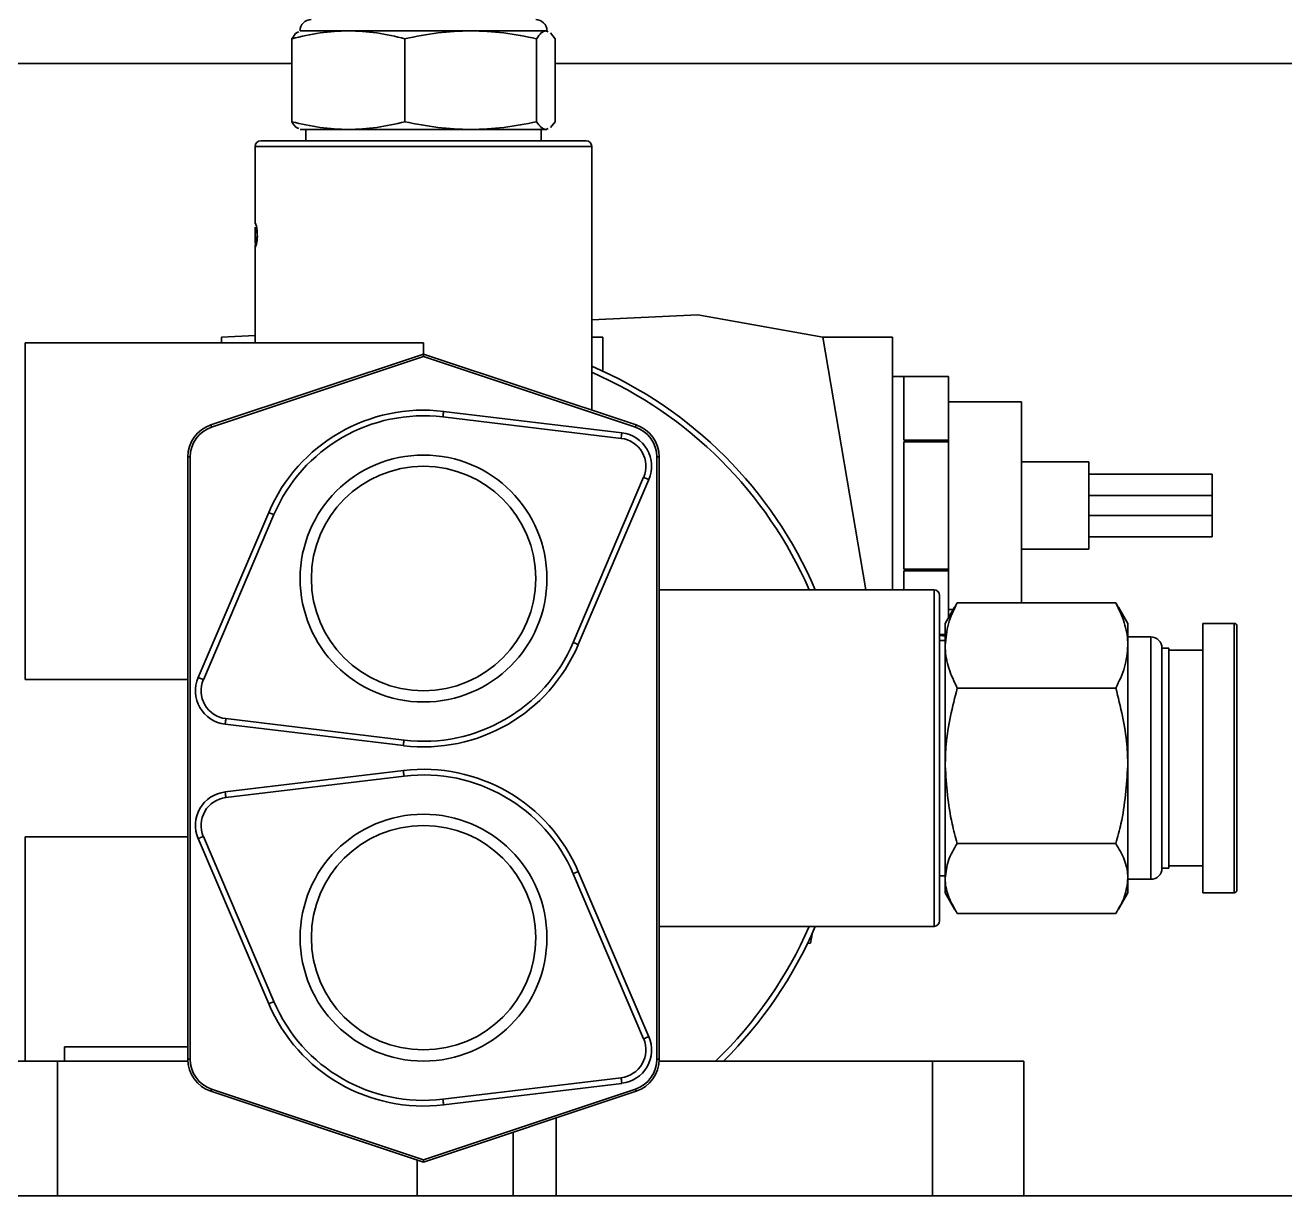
# Model space of a CAD drawing. Header units: millimetres. Extents: x -1052 to 3351, y 0 to 2015.
# Drawn here: x -352.872 to -351.211, y 1693.269 to 1694.812 of the extents above; entities that cross this region are included whole.
import ezdxf

# ---------------------------------------------------------------- set-up
doc = ezdxf.new("R2010")
doc.units = ezdxf.units.MM

msp = doc.modelspace()

# ---------------------------------------------------------------- linework, layer by layer
at = {"color": 7, "linetype": 'Continuous', "lineweight": 35}
for p, q in [((-352.5205, 1694.7944), (-352.5205, 1694.6851)), ((-352.5205, 1694.7944), (-352.5205, 1694.6851)), ((-352.4459, 1694.8049), (-352.5097, 1694.8049)), ((-352.4459, 1694.8049), (-352.5097, 1694.8049)), ((-352.2846, 1694.8049), (-352.4459, 1694.8049)), ((-352.2846, 1694.8049), (-352.4459, 1694.8049)), ((-352.3714, 1694.7944), (-352.3714, 1694.6851)), ((-352.3714, 1694.7944), (-352.3714, 1694.6851)), ((-352.1856, 1694.8049), (-352.2846, 1694.8049)), ((-352.1856, 1694.8049), (-352.2846, 1694.8049)), ((-352.1978, 1694.7944), (-352.1978, 1694.6851)), ((-352.1978, 1694.7944), (-352.1978, 1694.6851)), ((-352.1842, 1694.8049), (-352.1856, 1694.8049)), ((-352.1856, 1694.8049), (-352.1828, 1694.8036)), ((-352.1842, 1694.8049), (-352.1856, 1694.8049)), ((-352.1856, 1694.8049), (-352.1828, 1694.8036)), ((-352.1795, 1694.8021), (-352.1734, 1694.7944)), ((-352.1795, 1694.8021), (-352.1734, 1694.7944)), ((-352.1734, 1694.7944), (-352.1734, 1694.6851)), ((-352.1734, 1694.7944), (-352.1734, 1694.6851)), ((-352.5205, 1694.7617), (-354.4612, 1694.7617)), ((-352.5205, 1694.7617), (-354.4612, 1694.7617)), ((-349.7278, 1694.7617), (-352.1734, 1694.7617)), ((-349.7278, 1694.7617), (-352.1734, 1694.7617)), ((-352.4459, 1694.6747), (-352.5097, 1694.6747)), ((-352.4459, 1694.6747), (-352.5097, 1694.6747)), ((-352.5019, 1694.6747), (-352.5019, 1694.6599)), ((-352.5019, 1694.6747), (-352.5019, 1694.6599)), ((-352.2846, 1694.6747), (-352.4459, 1694.6747)), ((-352.2846, 1694.6747), (-352.4459, 1694.6747)), ((-352.1856, 1694.6747), (-352.2846, 1694.6747)), ((-352.1856, 1694.6747), (-352.2846, 1694.6747)), ((-352.192, 1694.6599), (-352.192, 1694.6747)), ((-352.192, 1694.6599), (-352.192, 1694.6747)), ((-352.1828, 1694.676), (-352.1856, 1694.6747)), ((-352.1828, 1694.676), (-352.1856, 1694.6747)), ((-352.1842, 1694.6747), (-352.1856, 1694.6747)), ((-352.1842, 1694.6747), (-352.1856, 1694.6747)), ((-352.1734, 1694.6851), (-352.1795, 1694.6775)), ((-352.1734, 1694.6851), (-352.1795, 1694.6775)), ((-352.5614, 1694.6599), (-352.1325, 1694.6599)), ((-352.5614, 1694.6599), (-352.1325, 1694.6599)), ((-352.5688, 1694.6525), (-352.5688, 1694.5505)), ((-352.1251, 1694.6525), (-352.5688, 1694.6525)), ((-352.5688, 1694.6525), (-352.5688, 1694.5505)), ((-352.1251, 1694.6525), (-352.5688, 1694.6525)), ((-352.1251, 1694.3049), (-352.1251, 1694.6525)), ((-352.1251, 1694.3049), (-352.1251, 1694.6525)), ((-352.5668, 1694.5451), (-352.5698, 1694.5451)), ((-352.5668, 1694.5451), (-352.5698, 1694.5451)), ((-352.5688, 1694.5442), (-352.5688, 1694.5267)), ((-352.5688, 1694.5442), (-352.5688, 1694.5267)), ((-352.5698, 1694.5257), (-352.5668, 1694.5257)), ((-352.5698, 1694.5257), (-352.5668, 1694.5257)), ((-352.5688, 1694.5203), (-352.5688, 1694.3937)), ((-352.5688, 1694.5203), (-352.5688, 1694.3937)), ((-352.1251, 1694.4241), (-351.9853, 1694.4306)), ((-352.1251, 1694.4241), (-351.9853, 1694.4306)), ((-351.9853, 1694.4306), (-351.8203, 1694.4011)), ((-351.9853, 1694.4306), (-351.8203, 1694.4011)), ((-352.3469, 1694.3937), (-352.8721, 1694.3937)), ((-352.8721, 1694.3937), (-352.8721, 1693.9499)), ((-352.3469, 1694.3937), (-352.8721, 1694.3937)), ((-352.8721, 1694.3937), (-352.8721, 1693.9499)), ((-352.6132, 1694.4011), (-352.5688, 1694.4031)), ((-352.6132, 1694.4011), (-352.5688, 1694.4031)), ((-352.6132, 1694.3937), (-352.6132, 1694.4011)), ((-352.6132, 1694.3937), (-352.6132, 1694.4011)), ((-352.3469, 1694.3789), (-352.3469, 1694.3937)), ((-352.3469, 1694.3789), (-352.3469, 1694.3937)), ((-352.1251, 1694.4011), (-352.1103, 1694.4011)), ((-352.1251, 1694.4011), (-352.1103, 1694.4011)), ((-352.1103, 1694.4011), (-352.1103, 1694.3562)), ((-352.1103, 1694.4011), (-352.1103, 1694.3562)), ((-351.7287, 1694.4011), (-351.8203, 1694.4011)), ((-351.8203, 1694.4011), (-351.764, 1694.0682)), ((-351.7287, 1694.4011), (-351.8203, 1694.4011)), ((-351.8203, 1694.4011), (-351.764, 1694.0682)), ((-351.7287, 1694.4011), (-351.7287, 1694.0682)), ((-351.7287, 1694.4011), (-351.7287, 1694.0682)), ((-352.6272, 1694.2854), (-352.3469, 1694.3789)), ((-352.6272, 1694.2854), (-352.3469, 1694.3789)), ((-352.3469, 1694.3758), (-352.6263, 1694.2826)), ((-352.3469, 1694.3758), (-352.6263, 1694.2826)), ((-352.3469, 1694.3758), (-352.3469, 1694.3789)), ((-352.3469, 1694.3789), (-352.0667, 1694.2854)), ((-352.3469, 1694.3758), (-352.3469, 1694.3789)), ((-352.3469, 1694.3789), (-352.0667, 1694.2854)), ((-352.0676, 1694.2826), (-352.3469, 1694.3758)), ((-352.0676, 1694.2826), (-352.3469, 1694.3758)), ((-351.6547, 1694.3493), (-351.7287, 1694.3493)), ((-351.6547, 1694.3493), (-351.7287, 1694.3493)), ((-351.6547, 1694.3493), (-351.7139, 1694.3493)), ((-351.7139, 1694.3493), (-351.7139, 1694.2653)), ((-351.6547, 1694.3493), (-351.7139, 1694.3493)), ((-351.7139, 1694.3493), (-351.7139, 1694.2653)), ((-351.6547, 1694.3493), (-351.6547, 1694.2653)), ((-351.6547, 1694.3493), (-351.6547, 1694.2653)), ((-351.5585, 1694.316), (-351.6547, 1694.316)), ((-351.5585, 1694.316), (-351.6547, 1694.316)), ((-351.5585, 1694.316), (-351.5585, 1694.051)), ((-351.5585, 1694.316), (-351.5585, 1694.051)), ((-352.0863, 1694.2677), (-352.3213, 1694.296)), ((-352.0863, 1694.2677), (-352.3213, 1694.296)), ((-352.3204, 1694.3033), (-352.0854, 1694.275)), ((-352.3204, 1694.3033), (-352.0854, 1694.275)), ((-351.7139, 1694.2653), (-351.6547, 1694.2653)), ((-351.7139, 1694.2653), (-351.6547, 1694.2653)), ((-351.6547, 1694.2632), (-351.7139, 1694.2632)), ((-351.7139, 1694.2632), (-351.7139, 1694.0952)), ((-351.6547, 1694.2632), (-351.7139, 1694.2632)), ((-351.7139, 1694.2632), (-351.7139, 1694.0952)), ((-351.6547, 1694.2653), (-351.6547, 1694.2632)), ((-351.6547, 1694.2653), (-351.6547, 1694.2632)), ((-351.6547, 1694.2632), (-351.6547, 1694.0952)), ((-351.6547, 1694.2632), (-351.6547, 1694.0952)), ((-352.6576, 1694.2433), (-352.6546, 1694.2433)), ((-352.6576, 1693.4494), (-352.6576, 1694.2433)), ((-352.6576, 1694.2433), (-352.6546, 1694.2433)), ((-352.6576, 1693.4494), (-352.6576, 1694.2433)), ((-352.6546, 1694.2433), (-352.6546, 1693.4494)), ((-352.6546, 1694.2433), (-352.6546, 1693.4494)), ((-352.0393, 1693.4494), (-352.0393, 1694.2433)), ((-352.0393, 1694.2433), (-352.0363, 1694.2433)), ((-352.0393, 1693.4494), (-352.0393, 1694.2433)), ((-352.0393, 1694.2433), (-352.0363, 1694.2433)), ((-352.0363, 1694.2433), (-352.0363, 1693.4494)), ((-352.0363, 1694.2433), (-352.0363, 1693.4494)), ((-351.4698, 1694.2369), (-351.5585, 1694.2369)), ((-351.4698, 1694.2369), (-351.5585, 1694.2369)), ((-351.4698, 1694.2369), (-351.4698, 1694.1215)), ((-351.4698, 1694.2369), (-351.4698, 1694.1215)), ((-352.1497, 1693.9988), (-352.0567, 1694.2164)), ((-352.1497, 1693.9988), (-352.0567, 1694.2164)), ((-352.0499, 1694.2135), (-352.1429, 1693.9959)), ((-352.0499, 1694.2135), (-352.1429, 1693.9959)), ((-351.3071, 1694.2206), (-351.4698, 1694.2206)), ((-351.3071, 1694.2206), (-351.4698, 1694.2206)), ((-351.3071, 1694.2206), (-351.3071, 1694.1925)), ((-351.3071, 1694.2206), (-351.3071, 1694.1925)), ((-351.3071, 1694.1925), (-351.4698, 1694.1925)), ((-351.3071, 1694.1925), (-351.4698, 1694.1925)), ((-351.3071, 1694.1925), (-351.3071, 1694.1659)), ((-351.3071, 1694.1925), (-351.3071, 1694.1659)), ((-352.644, 1693.9525), (-352.551, 1694.1702)), ((-352.644, 1693.9525), (-352.551, 1694.1702)), ((-352.5442, 1694.1673), (-352.6372, 1693.9496)), ((-352.5442, 1694.1673), (-352.6372, 1693.9496)), ((-351.4698, 1694.1659), (-351.3071, 1694.1659)), ((-351.4698, 1694.1659), (-351.3071, 1694.1659)), ((-351.3071, 1694.1659), (-351.3071, 1694.1378)), ((-351.3071, 1694.1659), (-351.3071, 1694.1378)), ((-351.4698, 1694.1378), (-351.3071, 1694.1378)), ((-351.4698, 1694.1378), (-351.3071, 1694.1378)), ((-351.5585, 1694.1215), (-351.4698, 1694.1215)), ((-351.5585, 1694.1215), (-351.4698, 1694.1215)), ((-351.7139, 1694.0952), (-351.6547, 1694.0952)), ((-351.7139, 1694.0952), (-351.6547, 1694.0952)), ((-351.6547, 1694.0931), (-351.7139, 1694.0931)), ((-351.7139, 1694.0931), (-351.7139, 1694.0682)), ((-351.6547, 1694.0931), (-351.7139, 1694.0931)), ((-351.7139, 1694.0931), (-351.7139, 1694.0682)), ((-351.6547, 1694.0952), (-351.6547, 1694.0931)), ((-351.6547, 1694.0952), (-351.6547, 1694.0931)), ((-351.6547, 1694.0931), (-351.6547, 1694.0316)), ((-351.6547, 1694.0931), (-351.6547, 1694.0316)), ((-351.6739, 1694.0682), (-352.0363, 1694.0682)), ((-351.6739, 1694.0682), (-352.0363, 1694.0682)), ((-351.6739, 1693.6245), (-351.6739, 1694.0682)), ((-351.6739, 1693.6245), (-351.6739, 1694.0682)), ((-351.6665, 1693.6319), (-351.6665, 1694.0608)), ((-351.6665, 1693.6319), (-351.6665, 1694.0608)), ((-351.6467, 1694.0454), (-351.6591, 1694.0239)), ((-351.6467, 1694.0454), (-351.6591, 1694.0239)), ((-351.6463, 1694.0451), (-351.6433, 1694.051)), ((-351.6463, 1694.0451), (-351.6433, 1694.051)), ((-351.6433, 1694.051), (-351.4342, 1694.051)), ((-351.6433, 1694.051), (-351.4342, 1694.051)), ((-351.4342, 1694.051), (-351.4312, 1694.0451)), ((-351.4342, 1694.051), (-351.4312, 1694.0451)), ((-351.4184, 1694.0239), (-351.4308, 1694.0454)), ((-351.4184, 1694.0239), (-351.4308, 1694.0454)), ((-351.6547, 1694.0424), (-351.6485, 1694.0424)), ((-351.6547, 1694.0424), (-351.6485, 1694.0424)), ((-351.6591, 1693.9948), (-351.6591, 1694.0239)), ((-351.6591, 1693.9948), (-351.6591, 1694.0239)), ((-351.4184, 1693.9948), (-351.4184, 1694.0239)), ((-351.4184, 1693.9948), (-351.4184, 1694.0239)), ((-351.2782, 1694.0239), (-351.3195, 1694.0239)), ((-351.3195, 1694.0236), (-351.3195, 1694.0239)), ((-351.2782, 1694.0239), (-351.3195, 1694.0239)), ((-351.3195, 1694.0236), (-351.3195, 1694.0239)), ((-351.3195, 1693.6689), (-351.3195, 1694.0236)), ((-351.3195, 1693.6689), (-351.3195, 1694.0236)), ((-351.2782, 1694.0236), (-351.2782, 1694.0239)), ((-351.2782, 1694.0236), (-351.2782, 1694.0239)), ((-351.2782, 1693.6689), (-351.2782, 1694.0236)), ((-351.2782, 1693.6689), (-351.2782, 1694.0236)), ((-351.2745, 1694.0199), (-351.2745, 1694.0202)), ((-351.2745, 1694.0199), (-351.2745, 1694.0202)), ((-351.2745, 1693.6726), (-351.2745, 1694.0199)), ((-351.2745, 1693.6726), (-351.2745, 1694.0199)), ((-351.6665, 1694.0091), (-351.6591, 1694.0091)), ((-351.6665, 1694.0091), (-351.6591, 1694.0091)), ((-351.6665, 1694.0091), (-351.6591, 1694.0091)), ((-351.6665, 1694.0091), (-351.6591, 1694.0091)), ((-351.6591, 1694.0071), (-351.6665, 1694.0079)), ((-351.6591, 1694.0071), (-351.6665, 1694.0079)), ((-351.6591, 1694.0013), (-351.6665, 1694.0013)), ((-351.6591, 1694.0013), (-351.6665, 1694.0013)), ((-351.6591, 1693.8363), (-351.6591, 1693.9948)), ((-351.6591, 1693.8363), (-351.6591, 1693.9948)), ((-351.3882, 1694.0061), (-351.4184, 1694.0061)), ((-351.3882, 1694.0061), (-351.4184, 1694.0061)), ((-351.4184, 1693.8363), (-351.4184, 1693.9948)), ((-351.4184, 1693.8363), (-351.4184, 1693.9948)), ((-351.3882, 1694.0059), (-351.3882, 1694.0061)), ((-351.3882, 1694.0059), (-351.3882, 1694.0061)), ((-351.3882, 1693.6866), (-351.3882, 1694.0059)), ((-351.3882, 1693.6866), (-351.3882, 1694.0059)), ((-351.3644, 1693.9913), (-351.3734, 1693.9913)), ((-351.3734, 1693.9911), (-351.3734, 1693.9913)), ((-351.3644, 1693.9913), (-351.3734, 1693.9913)), ((-351.3734, 1693.9911), (-351.3734, 1693.9913)), ((-351.3734, 1693.7014), (-351.3734, 1693.9911)), ((-351.3734, 1693.7014), (-351.3734, 1693.9911)), ((-351.3644, 1693.9911), (-351.3644, 1693.9913)), ((-351.3644, 1693.9911), (-351.3644, 1693.9913)), ((-351.3644, 1693.7014), (-351.3644, 1693.9911)), ((-351.3644, 1693.7014), (-351.3644, 1693.9911)), ((-351.3195, 1693.9884), (-351.3644, 1693.9884)), ((-351.3195, 1693.9884), (-351.3644, 1693.9884)), ((-352.8721, 1693.9499), (-352.6576, 1693.9499)), ((-352.8721, 1693.9499), (-352.6576, 1693.9499)), ((-351.6433, 1693.9386), (-351.4342, 1693.9386)), ((-351.6433, 1693.9386), (-351.4342, 1693.9386)), ((-352.6076, 1693.8984), (-352.3726, 1693.8701)), ((-352.6076, 1693.8984), (-352.3726, 1693.8701)), ((-352.3735, 1693.8628), (-352.6085, 1693.8911)), ((-352.3735, 1693.8628), (-352.6085, 1693.8911)), ((-352.6085, 1693.8017), (-352.3735, 1693.83)), ((-352.6085, 1693.8017), (-352.3735, 1693.83)), ((-351.6591, 1693.6879), (-351.6591, 1693.8363)), ((-351.6591, 1693.6879), (-351.6591, 1693.8363)), ((-351.4184, 1693.6879), (-351.4184, 1693.8363)), ((-351.4184, 1693.6879), (-351.4184, 1693.8363)), ((-352.3726, 1693.8226), (-352.6076, 1693.7943)), ((-352.3726, 1693.8226), (-352.6076, 1693.7943)), ((-352.6576, 1693.7428), (-352.8721, 1693.7428)), ((-352.8721, 1693.7428), (-352.8721, 1693.447)), ((-352.6576, 1693.7428), (-352.8721, 1693.7428)), ((-352.8721, 1693.7428), (-352.8721, 1693.447)), ((-352.551, 1693.5225), (-352.644, 1693.7402)), ((-352.551, 1693.5225), (-352.644, 1693.7402)), ((-352.6372, 1693.7431), (-352.5442, 1693.5254)), ((-352.6372, 1693.7431), (-352.5442, 1693.5254)), ((-351.6433, 1693.734), (-351.4342, 1693.734)), ((-351.6433, 1693.734), (-351.4342, 1693.734)), ((-352.0567, 1693.4763), (-352.1497, 1693.6939)), ((-352.0567, 1693.4763), (-352.1497, 1693.6939)), ((-352.1429, 1693.6969), (-352.0499, 1693.4792)), ((-352.1429, 1693.6969), (-352.0499, 1693.4792)), ((-351.3734, 1693.7014), (-351.3644, 1693.7014)), ((-351.3734, 1693.7014), (-351.3644, 1693.7014)), ((-351.3644, 1693.7044), (-351.3195, 1693.7044)), ((-351.3644, 1693.7044), (-351.3195, 1693.7044)), ((-351.6665, 1693.6914), (-351.6591, 1693.6914)), ((-351.6665, 1693.6914), (-351.6591, 1693.6914)), ((-351.6591, 1693.6689), (-351.6591, 1693.6879)), ((-351.6591, 1693.6689), (-351.6591, 1693.6879)), ((-351.4184, 1693.6689), (-351.4184, 1693.6879)), ((-351.4184, 1693.6689), (-351.4184, 1693.6879)), ((-351.4184, 1693.6866), (-351.3882, 1693.6866)), ((-351.4184, 1693.6866), (-351.3882, 1693.6866)), ((-351.6591, 1693.6689), (-351.6467, 1693.6473)), ((-351.6591, 1693.6689), (-351.6467, 1693.6473)), ((-351.4308, 1693.6473), (-351.4184, 1693.6689)), ((-351.4308, 1693.6473), (-351.4184, 1693.6689)), ((-351.3195, 1693.6689), (-351.2782, 1693.6689)), ((-351.3195, 1693.6689), (-351.2782, 1693.6689)), ((-351.6433, 1693.6417), (-351.4342, 1693.6417)), ((-351.6433, 1693.6417), (-351.4342, 1693.6417)), ((-352.0363, 1693.6245), (-351.6739, 1693.6245)), ((-352.0363, 1693.6245), (-351.6739, 1693.6245)), ((-351.8368, 1693.6023), (-351.8341, 1693.6164)), ((-351.8368, 1693.6023), (-351.8341, 1693.6164)), ((-351.8407, 1693.602), (-351.8368, 1693.6023)), ((-351.8407, 1693.602), (-351.8368, 1693.6023)), ((-352.8203, 1693.466), (-352.6576, 1693.466)), ((-352.8203, 1693.447), (-352.8203, 1693.466)), ((-352.8203, 1693.466), (-352.6576, 1693.466)), ((-352.8203, 1693.447), (-352.8203, 1693.466)), ((-352.946, 1693.447), (-352.8293, 1693.447)), ((-352.946, 1693.447), (-352.8293, 1693.447)), ((-352.8293, 1693.447), (-352.8293, 1693.2695)), ((-352.8293, 1693.447), (-352.6575, 1693.447)), ((-352.8293, 1693.447), (-352.8293, 1693.2695)), ((-352.8293, 1693.447), (-352.6575, 1693.447)), ((-352.6576, 1693.4494), (-352.6546, 1693.4494)), ((-352.6576, 1693.447), (-352.6576, 1693.4494)), ((-352.6576, 1693.4494), (-352.6546, 1693.4494)), ((-352.6576, 1693.447), (-352.6576, 1693.4494)), ((-352.0393, 1693.4494), (-352.0363, 1693.4494)), ((-352.0393, 1693.4494), (-352.0363, 1693.4494)), ((-352.0364, 1693.447), (-351.6757, 1693.447)), ((-352.0364, 1693.447), (-351.6757, 1693.447)), ((-351.6757, 1693.447), (-351.6757, 1693.2695)), ((-351.6757, 1693.447), (-351.5556, 1693.447)), ((-351.6757, 1693.447), (-351.6757, 1693.2695)), ((-351.6757, 1693.447), (-351.5556, 1693.447)), ((-351.5556, 1693.2695), (-351.5556, 1693.447)), ((-351.5556, 1693.2695), (-351.5556, 1693.447)), ((-352.3213, 1693.3968), (-352.0863, 1693.4251)), ((-352.3213, 1693.3968), (-352.0863, 1693.4251)), ((-352.0854, 1693.4177), (-352.3204, 1693.3894)), ((-352.0854, 1693.4177), (-352.3204, 1693.3894)), ((-352.3469, 1693.3139), (-352.6272, 1693.4073)), ((-352.3469, 1693.3139), (-352.6272, 1693.4073)), ((-352.6263, 1693.4101), (-352.3469, 1693.317)), ((-352.6263, 1693.4101), (-352.3469, 1693.317)), ((-352.3469, 1693.317), (-352.0676, 1693.4101)), ((-352.3469, 1693.317), (-352.0676, 1693.4101)), ((-352.0667, 1693.4073), (-352.3469, 1693.3139)), ((-352.0667, 1693.4073), (-352.3469, 1693.3139)), ((-352.1721, 1693.3721), (-352.1721, 1693.2695)), ((-352.1721, 1693.3721), (-352.1721, 1693.2695)), ((-352.2286, 1693.3533), (-352.2286, 1693.2695)), ((-352.2286, 1693.3533), (-352.2286, 1693.2695)), ((-352.3554, 1693.3167), (-352.3554, 1693.2695)), ((-352.3554, 1693.3167), (-352.3554, 1693.2695)), ((-352.3469, 1693.3139), (-352.3469, 1693.317)), ((-352.3469, 1693.3139), (-352.3469, 1693.317)), ((-354.2795, 1693.2695), (-349.9012, 1693.2695)), ((-354.2795, 1693.2695), (-349.9012, 1693.2695))]:
    msp.add_line(p, q, dxfattribs=at)
for points in [[(-352.3213, 1694.296), (-352.3211, 1694.2974), (-352.321, 1694.2988), (-352.3208, 1694.3001), (-352.3207, 1694.3012), (-352.3206, 1694.3021), (-352.3205, 1694.3028), (-352.3204, 1694.3032), (-352.3204, 1694.3033)], [(-352.3213, 1694.296), (-352.3211, 1694.2974), (-352.321, 1694.2988), (-352.3208, 1694.3001), (-352.3207, 1694.3012), (-352.3206, 1694.3021), (-352.3205, 1694.3028), (-352.3204, 1694.3032), (-352.3204, 1694.3033)], [(-352.6263, 1694.2826), (-352.6265, 1694.2832), (-352.6267, 1694.2837), (-352.6268, 1694.2842), (-352.627, 1694.2846), (-352.6271, 1694.285), (-352.6272, 1694.2852), (-352.6272, 1694.2854), (-352.6272, 1694.2854)], [(-352.6263, 1694.2826), (-352.6265, 1694.2832), (-352.6267, 1694.2837), (-352.6268, 1694.2842), (-352.627, 1694.2846), (-352.6271, 1694.285), (-352.6272, 1694.2852), (-352.6272, 1694.2854), (-352.6272, 1694.2854)], [(-352.0863, 1694.2677), (-352.0862, 1694.2691), (-352.086, 1694.2705), (-352.0858, 1694.2717), (-352.0857, 1694.2729), (-352.0856, 1694.2738), (-352.0855, 1694.2745), (-352.0855, 1694.2749), (-352.0854, 1694.275)], [(-352.0863, 1694.2677), (-352.0862, 1694.2691), (-352.086, 1694.2705), (-352.0858, 1694.2717), (-352.0857, 1694.2729), (-352.0856, 1694.2738), (-352.0855, 1694.2745), (-352.0855, 1694.2749), (-352.0854, 1694.275)], [(-352.0676, 1694.2826), (-352.0674, 1694.2832), (-352.0672, 1694.2837), (-352.0671, 1694.2842), (-352.0669, 1694.2846), (-352.0668, 1694.285), (-352.0667, 1694.2852), (-352.0667, 1694.2854), (-352.0667, 1694.2854)], [(-352.0676, 1694.2826), (-352.0674, 1694.2832), (-352.0672, 1694.2837), (-352.0671, 1694.2842), (-352.0669, 1694.2846), (-352.0668, 1694.285), (-352.0667, 1694.2852), (-352.0667, 1694.2854), (-352.0667, 1694.2854)], [(-352.0499, 1694.2135), (-352.0501, 1694.2136), (-352.0505, 1694.2137), (-352.0511, 1694.214), (-352.0519, 1694.2144), (-352.053, 1694.2148), (-352.0541, 1694.2153), (-352.0554, 1694.2159), (-352.0567, 1694.2164)], [(-352.0499, 1694.2135), (-352.0501, 1694.2136), (-352.0505, 1694.2137), (-352.0511, 1694.214), (-352.0519, 1694.2144), (-352.053, 1694.2148), (-352.0541, 1694.2153), (-352.0554, 1694.2159), (-352.0567, 1694.2164)], [(-352.5442, 1694.1673), (-352.5455, 1694.1679), (-352.5468, 1694.1684), (-352.548, 1694.1689), (-352.549, 1694.1693), (-352.5498, 1694.1697), (-352.5505, 1694.17), (-352.5509, 1694.1701), (-352.551, 1694.1702)], [(-352.5442, 1694.1673), (-352.5455, 1694.1679), (-352.5468, 1694.1684), (-352.548, 1694.1689), (-352.549, 1694.1693), (-352.5498, 1694.1697), (-352.5505, 1694.17), (-352.5509, 1694.1701), (-352.551, 1694.1702)], [(-352.1429, 1693.9959), (-352.143, 1693.9959), (-352.1434, 1693.9961), (-352.1441, 1693.9964), (-352.1449, 1693.9967), (-352.1459, 1693.9972), (-352.1471, 1693.9977), (-352.1484, 1693.9982), (-352.1497, 1693.9988)], [(-352.1429, 1693.9959), (-352.143, 1693.9959), (-352.1434, 1693.9961), (-352.1441, 1693.9964), (-352.1449, 1693.9967), (-352.1459, 1693.9972), (-352.1471, 1693.9977), (-352.1484, 1693.9982), (-352.1497, 1693.9988)], [(-352.6372, 1693.9496), (-352.6385, 1693.9502), (-352.6398, 1693.9508), (-352.6409, 1693.9513), (-352.642, 1693.9517), (-352.6428, 1693.9521), (-352.6434, 1693.9523), (-352.6438, 1693.9525), (-352.644, 1693.9525)], [(-352.6372, 1693.9496), (-352.6385, 1693.9502), (-352.6398, 1693.9508), (-352.6409, 1693.9513), (-352.642, 1693.9517), (-352.6428, 1693.9521), (-352.6434, 1693.9523), (-352.6438, 1693.9525), (-352.644, 1693.9525)], [(-352.6085, 1693.8911), (-352.6084, 1693.8912), (-352.6084, 1693.8916), (-352.6083, 1693.8923), (-352.6082, 1693.8932), (-352.6081, 1693.8943), (-352.6079, 1693.8956), (-352.6077, 1693.897), (-352.6076, 1693.8984)], [(-352.6085, 1693.8911), (-352.6084, 1693.8912), (-352.6084, 1693.8916), (-352.6083, 1693.8923), (-352.6082, 1693.8932), (-352.6081, 1693.8943), (-352.6079, 1693.8956), (-352.6077, 1693.897), (-352.6076, 1693.8984)], [(-352.3735, 1693.8628), (-352.3735, 1693.8629), (-352.3734, 1693.8633), (-352.3733, 1693.864), (-352.3732, 1693.8649), (-352.3731, 1693.866), (-352.3729, 1693.8673), (-352.3728, 1693.8687), (-352.3726, 1693.8701)], [(-352.3735, 1693.8628), (-352.3735, 1693.8629), (-352.3734, 1693.8633), (-352.3733, 1693.864), (-352.3732, 1693.8649), (-352.3731, 1693.866), (-352.3729, 1693.8673), (-352.3728, 1693.8687), (-352.3726, 1693.8701)], [(-352.3735, 1693.83), (-352.3735, 1693.8298), (-352.3734, 1693.8294), (-352.3733, 1693.8287), (-352.3732, 1693.8278), (-352.3731, 1693.8267), (-352.3729, 1693.8254), (-352.3728, 1693.8241), (-352.3726, 1693.8226)], [(-352.3735, 1693.83), (-352.3735, 1693.8298), (-352.3734, 1693.8294), (-352.3733, 1693.8287), (-352.3732, 1693.8278), (-352.3731, 1693.8267), (-352.3729, 1693.8254), (-352.3728, 1693.8241), (-352.3726, 1693.8226)], [(-352.6085, 1693.8017), (-352.6084, 1693.8015), (-352.6084, 1693.8011), (-352.6083, 1693.8004), (-352.6082, 1693.7995), (-352.6081, 1693.7984), (-352.6079, 1693.7971), (-352.6077, 1693.7958), (-352.6076, 1693.7943)], [(-352.6085, 1693.8017), (-352.6084, 1693.8015), (-352.6084, 1693.8011), (-352.6083, 1693.8004), (-352.6082, 1693.7995), (-352.6081, 1693.7984), (-352.6079, 1693.7971), (-352.6077, 1693.7958), (-352.6076, 1693.7943)], [(-352.644, 1693.7402), (-352.6438, 1693.7402), (-352.6434, 1693.7404), (-352.6428, 1693.7407), (-352.642, 1693.741), (-352.6409, 1693.7415), (-352.6398, 1693.742), (-352.6385, 1693.7425), (-352.6372, 1693.7431)], [(-352.644, 1693.7402), (-352.6438, 1693.7402), (-352.6434, 1693.7404), (-352.6428, 1693.7407), (-352.642, 1693.741), (-352.6409, 1693.7415), (-352.6398, 1693.742), (-352.6385, 1693.7425), (-352.6372, 1693.7431)], [(-352.1497, 1693.6939), (-352.1484, 1693.6945), (-352.1471, 1693.6951), (-352.1459, 1693.6956), (-352.1449, 1693.696), (-352.1441, 1693.6964), (-352.1434, 1693.6966), (-352.143, 1693.6968), (-352.1429, 1693.6969)], [(-352.1497, 1693.6939), (-352.1484, 1693.6945), (-352.1471, 1693.6951), (-352.1459, 1693.6956), (-352.1449, 1693.696), (-352.1441, 1693.6964), (-352.1434, 1693.6966), (-352.143, 1693.6968), (-352.1429, 1693.6969)], [(-352.551, 1693.5225), (-352.5509, 1693.5226), (-352.5505, 1693.5228), (-352.5498, 1693.523), (-352.549, 1693.5234), (-352.548, 1693.5238), (-352.5468, 1693.5243), (-352.5455, 1693.5249), (-352.5442, 1693.5254)], [(-352.551, 1693.5225), (-352.5509, 1693.5226), (-352.5505, 1693.5228), (-352.5498, 1693.523), (-352.549, 1693.5234), (-352.548, 1693.5238), (-352.5468, 1693.5243), (-352.5455, 1693.5249), (-352.5442, 1693.5254)], [(-352.0567, 1693.4763), (-352.0554, 1693.4769), (-352.0541, 1693.4774), (-352.053, 1693.4779), (-352.0519, 1693.4784), (-352.0511, 1693.4787), (-352.0505, 1693.479), (-352.0501, 1693.4792), (-352.0499, 1693.4792)], [(-352.0567, 1693.4763), (-352.0554, 1693.4769), (-352.0541, 1693.4774), (-352.053, 1693.4779), (-352.0519, 1693.4784), (-352.0511, 1693.4787), (-352.0505, 1693.479), (-352.0501, 1693.4792), (-352.0499, 1693.4792)], [(-352.0863, 1693.4251), (-352.0862, 1693.4236), (-352.086, 1693.4223), (-352.0858, 1693.421), (-352.0857, 1693.4199), (-352.0856, 1693.419), (-352.0855, 1693.4183), (-352.0855, 1693.4179), (-352.0854, 1693.4177)], [(-352.0863, 1693.4251), (-352.0862, 1693.4236), (-352.086, 1693.4223), (-352.0858, 1693.421), (-352.0857, 1693.4199), (-352.0856, 1693.419), (-352.0855, 1693.4183), (-352.0855, 1693.4179), (-352.0854, 1693.4177)], [(-352.6272, 1693.4073), (-352.6272, 1693.4073), (-352.6272, 1693.4075), (-352.6271, 1693.4078), (-352.627, 1693.4081), (-352.6268, 1693.4085), (-352.6267, 1693.409), (-352.6265, 1693.4095), (-352.6263, 1693.4101)], [(-352.6272, 1693.4073), (-352.6272, 1693.4073), (-352.6272, 1693.4075), (-352.6271, 1693.4078), (-352.627, 1693.4081), (-352.6268, 1693.4085), (-352.6267, 1693.409), (-352.6265, 1693.4095), (-352.6263, 1693.4101)], [(-352.3213, 1693.3968), (-352.3211, 1693.3953), (-352.321, 1693.3939), (-352.3208, 1693.3927), (-352.3207, 1693.3916), (-352.3206, 1693.3906), (-352.3205, 1693.39), (-352.3204, 1693.3896), (-352.3204, 1693.3894)], [(-352.3213, 1693.3968), (-352.3211, 1693.3953), (-352.321, 1693.3939), (-352.3208, 1693.3927), (-352.3207, 1693.3916), (-352.3206, 1693.3906), (-352.3205, 1693.39), (-352.3204, 1693.3896), (-352.3204, 1693.3894)], [(-352.0667, 1693.4073), (-352.0667, 1693.4073), (-352.0667, 1693.4075), (-352.0668, 1693.4078), (-352.0669, 1693.4081), (-352.0671, 1693.4085), (-352.0672, 1693.409), (-352.0674, 1693.4095), (-352.0676, 1693.4101)], [(-352.0667, 1693.4073), (-352.0667, 1693.4073), (-352.0667, 1693.4075), (-352.0668, 1693.4078), (-352.0669, 1693.4081), (-352.0671, 1693.4085), (-352.0672, 1693.409), (-352.0674, 1693.4095), (-352.0676, 1693.4101)]]:
    msp.add_lwpolyline(points, dxfattribs=at)
for centre, radius in [((-352.3469, 1694.083), 0.1627), ((-352.3469, 1694.083), 0.1627), ((-352.3469, 1694.083), 0.1479), ((-352.3469, 1694.083), 0.1479), ((-352.3469, 1693.6097), 0.1627), ((-352.3469, 1693.6097), 0.1627), ((-352.3469, 1693.6097), 0.1479), ((-352.3469, 1693.6097), 0.1479)]:
    msp.add_circle(centre, radius, dxfattribs=at)
for centre, radius, start, end in [((-352.4949, 1694.8049), 0.0148, 90, 180), ((-352.4949, 1694.8049), 0.0148, 90, 180), ((-352.199, 1694.8049), 0.0148, 0, 90), ((-352.199, 1694.8049), 0.0148, 0, 90), ((-352.5614, 1694.6525), 0.0074, 90, 180), ((-352.5614, 1694.6525), 0.0074, 90, 180), ((-352.1325, 1694.6525), 0.0074, 0, 90), ((-352.1325, 1694.6525), 0.0074, 0, 90), ((-352.3469, 1693.8464), 0.5621, 23.2496, 66.7504), ((-352.3469, 1693.8464), 0.5621, 23.2496, 66.7504), ((-352.3469, 1693.8464), 0.5621, 23.2496, 66.7504), ((-352.3469, 1693.8464), 0.5621, 23.2496, 66.7504), ((-352.3469, 1693.8464), 0.5547, 23.5782, 66.4218), ((-352.3469, 1693.8464), 0.5547, 23.5782, 66.4218), ((-352.3469, 1694.083), 0.2219, 83.1301, 156.8699), ((-352.3469, 1694.083), 0.2219, 83.1301, 156.8699), ((-352.3469, 1694.083), 0.2145, 83.1301, 156.8699), ((-352.3469, 1694.083), 0.2145, 83.1301, 156.8699), ((-352.6132, 1694.2433), 0.0444, 108.4349, 180), ((-352.6132, 1694.2433), 0.0444, 108.4349, 180), ((-352.6132, 1694.2433), 0.0414, 108.4349, 180), ((-352.6132, 1694.2433), 0.0414, 108.4349, 180), ((-352.0907, 1694.231), 0.0444, 336.8699, 83.1301), ((-352.0907, 1694.231), 0.0444, 336.8699, 83.1301), ((-352.0807, 1694.2433), 0.0414, 0, 71.5651), ((-352.0807, 1694.2433), 0.0414, 0, 71.5651), ((-352.0807, 1694.2433), 0.0444, 0, 71.5651), ((-352.0807, 1694.2433), 0.0444, 0, 71.5651), ((-352.0907, 1694.231), 0.037, 336.8699, 83.1301), ((-352.0907, 1694.231), 0.037, 336.8699, 83.1301), ((-351.6739, 1694.0608), 0.0074, 0, 90), ((-351.6739, 1694.0608), 0.0074, 0, 90), ((-351.2782, 1694.0202), 0.0037, 0, 90), ((-351.2782, 1694.0202), 0.0037, 0, 90), ((-352.3469, 1694.083), 0.2219, 263.1301, 336.8699), ((-352.3469, 1694.083), 0.2219, 263.1301, 336.8699), ((-352.3469, 1694.083), 0.2145, 263.1301, 336.8699), ((-352.3469, 1694.083), 0.2145, 263.1301, 336.8699), ((-351.3882, 1693.9913), 0.0148, 0, 90), ((-351.3882, 1693.9913), 0.0148, 0, 90), ((-352.6032, 1693.9351), 0.0444, 156.8699, 263.1301), ((-352.6032, 1693.9351), 0.0444, 156.8699, 263.1301), ((-352.6032, 1693.9351), 0.037, 156.8699, 263.1301), ((-352.6032, 1693.9351), 0.037, 156.8699, 263.1301), ((-352.3469, 1693.6097), 0.2219, 23.1301, 96.8699), ((-352.3469, 1693.6097), 0.2219, 23.1301, 96.8699), ((-352.3469, 1693.6097), 0.2145, 23.1301, 96.8699), ((-352.3469, 1693.6097), 0.2145, 23.1301, 96.8699), ((-352.6032, 1693.7576), 0.0444, 96.8699, 203.1301), ((-352.6032, 1693.7576), 0.0444, 96.8699, 203.1301), ((-352.6032, 1693.7576), 0.037, 96.8699, 203.1301), ((-352.6032, 1693.7576), 0.037, 96.8699, 203.1301), ((-351.3882, 1693.7014), 0.0148, 270, 0), ((-351.3882, 1693.7014), 0.0148, 270, 0), ((-351.2782, 1693.6726), 0.0037, 270, 0), ((-351.2782, 1693.6726), 0.0037, 270, 0), ((-351.6739, 1693.6319), 0.0074, 270, 0), ((-351.6739, 1693.6319), 0.0074, 270, 0), ((-352.3469, 1693.8464), 0.5547, 313.9455, 336.4218), ((-352.3469, 1693.8464), 0.5547, 313.9455, 336.4218), ((-352.3469, 1693.8464), 0.5621, 314.7222, 336.7504), ((-352.3469, 1693.8464), 0.5621, 314.7222, 336.7504), ((-352.3469, 1693.8464), 0.5621, 314.7222, 336.7504), ((-352.3469, 1693.8464), 0.5621, 314.7222, 336.7504), ((-352.3469, 1693.6097), 0.2219, 203.1301, 276.8699), ((-352.3469, 1693.6097), 0.2219, 203.1301, 276.8699), ((-352.3469, 1693.6097), 0.2145, 203.1301, 276.8699), ((-352.3469, 1693.6097), 0.2145, 203.1301, 276.8699), ((-352.0907, 1693.4618), 0.0444, 276.8699, 23.1301), ((-352.0907, 1693.4618), 0.0444, 276.8699, 23.1301), ((-352.0907, 1693.4618), 0.037, 276.8699, 23.1301), ((-352.0907, 1693.4618), 0.037, 276.8699, 23.1301), ((-352.6132, 1693.4494), 0.0444, 180, 251.5651), ((-352.6132, 1693.4494), 0.0444, 180, 251.5651), ((-352.6132, 1693.4494), 0.0414, 180, 251.5651), ((-352.6132, 1693.4494), 0.0414, 180, 251.5651), ((-352.0807, 1693.4494), 0.0414, 288.4349, 0), ((-352.0807, 1693.4494), 0.0414, 288.4349, 0), ((-352.0807, 1693.4494), 0.0444, 288.4349, 0), ((-352.0807, 1693.4494), 0.0444, 288.4349, 0)]:
    msp.add_arc(centre, radius, start, end, dxfattribs=at)
for points, knots in [([(-352.5205, 1694.7944), (-352.5081, 1694.7974), (-352.4835, 1694.8033), (-352.4584, 1694.8044), (-352.4459, 1694.8049)], [0, 0, 0, 0, 2.560058, 5.10119, 5.10119, 5.10119, 5.10119]), ([(-352.5205, 1694.7944), (-352.5081, 1694.7974), (-352.4835, 1694.8033), (-352.4584, 1694.8044), (-352.4459, 1694.8049)], [0, 0, 0, 0, 2.560058, 5.10119, 5.10119, 5.10119, 5.10119]), ([(-352.5111, 1694.8036), (-352.5122, 1694.8033), (-352.5153, 1694.8023), (-352.5185, 1694.7975), (-352.5205, 1694.7944)], [0, 0, 0, 0, 0.3201966, 0.9133326, 0.9133326, 0.9133326, 0.9133326]), ([(-352.5111, 1694.8036), (-352.5122, 1694.8033), (-352.5153, 1694.8023), (-352.5185, 1694.7975), (-352.5205, 1694.7944)], [0, 0, 0, 0, 0.3201966, 0.9133326, 0.9133326, 0.9133326, 0.9133326]), ([(-352.4459, 1694.8049), (-352.4335, 1694.8044), (-352.4084, 1694.8033), (-352.3838, 1694.7974), (-352.3714, 1694.7944)], [0, 0, 0, 0, 2.537094, 5.10121, 5.10121, 5.10121, 5.10121]), ([(-352.4459, 1694.8049), (-352.4335, 1694.8044), (-352.4084, 1694.8033), (-352.3838, 1694.7974), (-352.3714, 1694.7944)], [0, 0, 0, 0, 2.537094, 5.10121, 5.10121, 5.10121, 5.10121]), ([(-352.3714, 1694.7944), (-352.357, 1694.7974), (-352.3283, 1694.8033), (-352.2991, 1694.8044), (-352.2846, 1694.8049)], [0, 0, 0, 0, 2.972485, 5.91917, 5.91917, 5.91917, 5.91917]), ([(-352.3714, 1694.7944), (-352.357, 1694.7974), (-352.3283, 1694.8033), (-352.2991, 1694.8044), (-352.2846, 1694.8049)], [0, 0, 0, 0, 2.972485, 5.91917, 5.91917, 5.91917, 5.91917]), ([(-352.2846, 1694.8049), (-352.2701, 1694.8044), (-352.2409, 1694.8033), (-352.2122, 1694.7974), (-352.1978, 1694.7944)], [0, 0, 0, 0, 2.947136, 5.919176, 5.919176, 5.919176, 5.919176]), ([(-352.2846, 1694.8049), (-352.2701, 1694.8044), (-352.2409, 1694.8033), (-352.2122, 1694.7974), (-352.1978, 1694.7944)], [0, 0, 0, 0, 2.947136, 5.919176, 5.919176, 5.919176, 5.919176]), ([(-352.1978, 1694.7944), (-352.1958, 1694.7974), (-352.1918, 1694.8033), (-352.1877, 1694.8044), (-352.1856, 1694.8049)], [0, 0, 0, 0, 0.562623, 1.121068, 1.121068, 1.121068, 1.121068]), ([(-352.1978, 1694.7944), (-352.1958, 1694.7974), (-352.1918, 1694.8033), (-352.1877, 1694.8044), (-352.1856, 1694.8049)], [0, 0, 0, 0, 0.562623, 1.121068, 1.121068, 1.121068, 1.121068]), ([(-352.4459, 1694.6747), (-352.4584, 1694.6752), (-352.4835, 1694.6763), (-352.5081, 1694.6822), (-352.5205, 1694.6851)], [0, 0, 0, 0, 2.537053, 5.101195, 5.101195, 5.101195, 5.101195]), ([(-352.5205, 1694.6851), (-352.5185, 1694.6821), (-352.5154, 1694.6773), (-352.5122, 1694.6763), (-352.5111, 1694.676)], [0, 0, 0, 0, 0.5921472, 0.913251, 0.913251, 0.913251, 0.913251]), ([(-352.4459, 1694.6747), (-352.4584, 1694.6752), (-352.4835, 1694.6763), (-352.5081, 1694.6822), (-352.5205, 1694.6851)], [0, 0, 0, 0, 2.537053, 5.101195, 5.101195, 5.101195, 5.101195]), ([(-352.5205, 1694.6851), (-352.5185, 1694.6821), (-352.5154, 1694.6773), (-352.5122, 1694.6763), (-352.5111, 1694.676)], [0, 0, 0, 0, 0.5921472, 0.913251, 0.913251, 0.913251, 0.913251]), ([(-352.3714, 1694.6851), (-352.3838, 1694.6822), (-352.4084, 1694.6763), (-352.4335, 1694.6752), (-352.4459, 1694.6747)], [0, 0, 0, 0, 2.560041, 5.101205, 5.101205, 5.101205, 5.101205]), ([(-352.3714, 1694.6851), (-352.3838, 1694.6822), (-352.4084, 1694.6763), (-352.4335, 1694.6752), (-352.4459, 1694.6747)], [0, 0, 0, 0, 2.560041, 5.101205, 5.101205, 5.101205, 5.101205]), ([(-352.2846, 1694.6747), (-352.2991, 1694.6752), (-352.3283, 1694.6763), (-352.357, 1694.6822), (-352.3714, 1694.6851)], [0, 0, 0, 0, 2.946685, 5.91917, 5.91917, 5.91917, 5.91917]), ([(-352.2846, 1694.6747), (-352.2991, 1694.6752), (-352.3283, 1694.6763), (-352.357, 1694.6822), (-352.3714, 1694.6851)], [0, 0, 0, 0, 2.946685, 5.91917, 5.91917, 5.91917, 5.91917]), ([(-352.1978, 1694.6851), (-352.2122, 1694.6822), (-352.2409, 1694.6763), (-352.2701, 1694.6752), (-352.2846, 1694.6747)], [0, 0, 0, 0, 2.97205, 5.919184, 5.919184, 5.919184, 5.919184]), ([(-352.1978, 1694.6851), (-352.2122, 1694.6822), (-352.2409, 1694.6763), (-352.2701, 1694.6752), (-352.2846, 1694.6747)], [0, 0, 0, 0, 2.97205, 5.919184, 5.919184, 5.919184, 5.919184]), ([(-352.1856, 1694.6747), (-352.1877, 1694.6752), (-352.1918, 1694.6763), (-352.1958, 1694.6822), (-352.1978, 1694.6851)], [0, 0, 0, 0, 0.557569, 1.121095, 1.121095, 1.121095, 1.121095]), ([(-352.1856, 1694.6747), (-352.1877, 1694.6752), (-352.1918, 1694.6763), (-352.1958, 1694.6822), (-352.1978, 1694.6851)], [0, 0, 0, 0, 0.557569, 1.121095, 1.121095, 1.121095, 1.121095]), ([(-352.5687, 1694.5442), (-352.5688, 1694.5446), (-352.5688, 1694.5451), (-352.5687, 1694.5451), (-352.5687, 1694.5451)], [0, 0, 0, 0, 0.05189479, 0.06414524, 0.06414524, 0.06414524, 0.06414524]), ([(-352.5687, 1694.5442), (-352.5688, 1694.5446), (-352.5688, 1694.5451), (-352.5687, 1694.5451), (-352.5687, 1694.5451)], [0, 0, 0, 0, 0.05189479, 0.06414524, 0.06414524, 0.06414524, 0.06414524]), ([(-352.5687, 1694.5451), (-352.5684, 1694.5449), (-352.568, 1694.5446), (-352.567, 1694.542), (-352.5666, 1694.5395), (-352.5664, 1694.5376), (-352.5664, 1694.5357), (-352.5664, 1694.5338), (-352.5666, 1694.5319), (-352.567, 1694.5294), (-352.5678, 1694.5267), (-352.5687, 1694.5252), (-352.5687, 1694.5262), (-352.5687, 1694.5267)], [0, 0, 0, 0, 0.319987, 0.480507, 0.537465, 0.57966, 0.622036, 0.66196, 0.702817, 0.763499, 0.898837, 1.192182, 1.432739, 1.432739, 1.432739, 1.432739]), ([(-352.5687, 1694.5451), (-352.5684, 1694.5449), (-352.568, 1694.5446), (-352.567, 1694.542), (-352.5666, 1694.5395), (-352.5664, 1694.5376), (-352.5664, 1694.5357), (-352.5664, 1694.5338), (-352.5666, 1694.5319), (-352.567, 1694.5294), (-352.5678, 1694.5267), (-352.5687, 1694.5252), (-352.5687, 1694.5262), (-352.5687, 1694.5267)], [0, 0, 0, 0, 0.319987, 0.480507, 0.537465, 0.57966, 0.622036, 0.66196, 0.702817, 0.763499, 0.898837, 1.192182, 1.432739, 1.432739, 1.432739, 1.432739]), ([(-352.5673, 1694.5474), (-352.5677, 1694.5489), (-352.5683, 1694.5513), (-352.5685, 1694.5508), (-352.5685, 1694.5506)], [0, 0, 0, 0, 0.152925, 0.2631656, 0.2631656, 0.2631656, 0.2631656]), ([(-352.5673, 1694.5474), (-352.5677, 1694.5489), (-352.5683, 1694.5513), (-352.5685, 1694.5508), (-352.5685, 1694.5506)], [0, 0, 0, 0, 0.152925, 0.2631656, 0.2631656, 0.2631656, 0.2631656]), ([(-352.5685, 1694.5202), (-352.5685, 1694.52), (-352.5683, 1694.5196), (-352.5675, 1694.5224), (-352.5668, 1694.526), (-352.5663, 1694.5287), (-352.566, 1694.5322), (-352.566, 1694.536), (-352.5661, 1694.5397), (-352.5663, 1694.5428), (-352.5668, 1694.5453), (-352.5671, 1694.5467), (-352.5673, 1694.5474)], [0, 0, 0, 0, 0.273903, 0.692397, 0.902049, 1.045648, 1.154447, 1.332624, 1.465082, 1.569627, 1.737444, 1.901242, 1.901242, 1.901242, 1.901242]), ([(-352.5685, 1694.5202), (-352.5685, 1694.52), (-352.5683, 1694.5196), (-352.5675, 1694.5224), (-352.5668, 1694.526), (-352.5663, 1694.5287), (-352.566, 1694.5322), (-352.566, 1694.536), (-352.5661, 1694.5397), (-352.5663, 1694.5428), (-352.5668, 1694.5453), (-352.5671, 1694.5467), (-352.5673, 1694.5474)], [0, 0, 0, 0, 0.273903, 0.692397, 0.902049, 1.045648, 1.154447, 1.332624, 1.465082, 1.569627, 1.737444, 1.901242, 1.901242, 1.901242, 1.901242]), ([(-352.5684, 1694.5257), (-352.5684, 1694.525), (-352.5687, 1694.5222), (-352.569, 1694.5203), (-352.5688, 1694.5203), (-352.5688, 1694.5203)], [0, 0, 0, 0, 0.0823803, 0.3591811, 0.3696057, 0.3696057, 0.3696057, 0.3696057]), ([(-352.5684, 1694.5257), (-352.5684, 1694.525), (-352.5687, 1694.5222), (-352.569, 1694.5203), (-352.5688, 1694.5203), (-352.5688, 1694.5203)], [0, 0, 0, 0, 0.0823803, 0.3591811, 0.3696057, 0.3696057, 0.3696057, 0.3696057]), ([(-351.6433, 1694.051), (-351.6477, 1694.0419), (-351.6567, 1694.0235), (-351.6583, 1694.0044), (-351.6591, 1693.9948)], [0, 0, 0, 0, 1.972405, 3.980978, 3.980978, 3.980978, 3.980978]), ([(-351.6433, 1694.051), (-351.6477, 1694.0419), (-351.6567, 1694.0235), (-351.6583, 1694.0044), (-351.6591, 1693.9948)], [0, 0, 0, 0, 1.972405, 3.980978, 3.980978, 3.980978, 3.980978]), ([(-351.4184, 1693.9948), (-351.4184, 1693.9961), (-351.4185, 1694.0062), (-351.422, 1694.0252), (-351.4301, 1694.0424), (-351.4342, 1694.051)], [0, 0, 0, 0, 0.279319, 2.115, 3.984579, 3.984579, 3.984579, 3.984579]), ([(-351.4184, 1693.9948), (-351.4184, 1693.9961), (-351.4185, 1694.0062), (-351.422, 1694.0252), (-351.4301, 1694.0424), (-351.4342, 1694.051)], [0, 0, 0, 0, 0.279319, 2.115, 3.984579, 3.984579, 3.984579, 3.984579]), ([(-351.6591, 1693.9948), (-351.6591, 1693.9935), (-351.659, 1693.9834), (-351.6555, 1693.9644), (-351.6474, 1693.9473), (-351.6433, 1693.9386)], [0, 0, 0, 0, 0.279288, 2.115011, 3.984635, 3.984635, 3.984635, 3.984635]), ([(-351.6591, 1693.9948), (-351.6591, 1693.9935), (-351.659, 1693.9834), (-351.6555, 1693.9644), (-351.6474, 1693.9473), (-351.6433, 1693.9386)], [0, 0, 0, 0, 0.279288, 2.115011, 3.984635, 3.984635, 3.984635, 3.984635]), ([(-351.4342, 1693.9386), (-351.4298, 1693.9477), (-351.4208, 1693.9662), (-351.4192, 1693.9852), (-351.4184, 1693.9948)], [0, 0, 0, 0, 1.972405, 3.98105, 3.98105, 3.98105, 3.98105]), ([(-351.4342, 1693.9386), (-351.4298, 1693.9477), (-351.4208, 1693.9662), (-351.4192, 1693.9852), (-351.4184, 1693.9948)], [0, 0, 0, 0, 1.972405, 3.98105, 3.98105, 3.98105, 3.98105]), ([(-351.6433, 1693.9386), (-351.6495, 1693.914), (-351.658, 1693.8802), (-351.6589, 1693.8456), (-351.6591, 1693.8363)], [0, 0, 0, 0, 5.133577, 7.019197, 7.019197, 7.019197, 7.019197]), ([(-351.6433, 1693.9386), (-351.6495, 1693.914), (-351.658, 1693.8802), (-351.6589, 1693.8456), (-351.6591, 1693.8363)], [0, 0, 0, 0, 5.133577, 7.019197, 7.019197, 7.019197, 7.019197]), ([(-351.4184, 1693.8363), (-351.4186, 1693.8456), (-351.4195, 1693.8802), (-351.428, 1693.914), (-351.4342, 1693.9386)], [0, 0, 0, 0, 1.88562, 7.019203, 7.019203, 7.019203, 7.019203]), ([(-351.4184, 1693.8363), (-351.4186, 1693.8456), (-351.4195, 1693.8802), (-351.428, 1693.914), (-351.4342, 1693.9386)], [0, 0, 0, 0, 1.88562, 7.019203, 7.019203, 7.019203, 7.019203]), ([(-351.6591, 1693.8363), (-351.6574, 1693.8106), (-351.655, 1693.7759), (-351.6457, 1693.7426), (-351.6433, 1693.734)], [0, 0, 0, 0, 5.208786, 7.015732, 7.015732, 7.015732, 7.015732]), ([(-351.6591, 1693.8363), (-351.6574, 1693.8106), (-351.655, 1693.7759), (-351.6457, 1693.7426), (-351.6433, 1693.734)], [0, 0, 0, 0, 5.208786, 7.015732, 7.015732, 7.015732, 7.015732]), ([(-351.4342, 1693.734), (-351.4318, 1693.7426), (-351.4225, 1693.7759), (-351.4201, 1693.8106), (-351.4184, 1693.8363)], [0, 0, 0, 0, 1.806954, 7.01574, 7.01574, 7.01574, 7.01574]), ([(-351.4342, 1693.734), (-351.4318, 1693.7426), (-351.4225, 1693.7759), (-351.4201, 1693.8106), (-351.4184, 1693.8363)], [0, 0, 0, 0, 1.806954, 7.01574, 7.01574, 7.01574, 7.01574]), ([(-351.6433, 1693.734), (-351.6477, 1693.7265), (-351.6567, 1693.7114), (-351.6583, 1693.6957), (-351.6591, 1693.6879)], [0, 0, 0, 0, 1.653118, 3.33653, 3.33653, 3.33653, 3.33653]), ([(-351.6433, 1693.734), (-351.6477, 1693.7265), (-351.6567, 1693.7114), (-351.6583, 1693.6957), (-351.6591, 1693.6879)], [0, 0, 0, 0, 1.653118, 3.33653, 3.33653, 3.33653, 3.33653]), ([(-351.4184, 1693.6879), (-351.4184, 1693.689), (-351.4185, 1693.6972), (-351.422, 1693.7128), (-351.4301, 1693.7269), (-351.4342, 1693.734)], [0, 0, 0, 0, 0.234177, 1.773305, 3.340886, 3.340886, 3.340886, 3.340886]), ([(-351.4184, 1693.6879), (-351.4184, 1693.689), (-351.4185, 1693.6972), (-351.422, 1693.7128), (-351.4301, 1693.7269), (-351.4342, 1693.734)], [0, 0, 0, 0, 0.234177, 1.773305, 3.340886, 3.340886, 3.340886, 3.340886]), ([(-351.6591, 1693.6879), (-351.6591, 1693.6868), (-351.659, 1693.6785), (-351.6555, 1693.6629), (-351.6474, 1693.6488), (-351.6433, 1693.6417)], [0, 0, 0, 0, 0.234196, 1.7733, 3.340935, 3.340935, 3.340935, 3.340935]), ([(-351.6591, 1693.6879), (-351.6591, 1693.6868), (-351.659, 1693.6785), (-351.6555, 1693.6629), (-351.6474, 1693.6488), (-351.6433, 1693.6417)], [0, 0, 0, 0, 0.234196, 1.7733, 3.340935, 3.340935, 3.340935, 3.340935]), ([(-351.4342, 1693.6417), (-351.4298, 1693.6492), (-351.4208, 1693.6643), (-351.4192, 1693.68), (-351.4184, 1693.6879)], [0, 0, 0, 0, 1.653125, 3.336603, 3.336603, 3.336603, 3.336603]), ([(-351.4342, 1693.6417), (-351.4298, 1693.6492), (-351.4208, 1693.6643), (-351.4192, 1693.68), (-351.4184, 1693.6879)], [0, 0, 0, 0, 1.653125, 3.336603, 3.336603, 3.336603, 3.336603])]:
    msp.add_open_spline(points, degree=3, knots=knots, dxfattribs=at)

doc.saveas('drawing.dxf')
